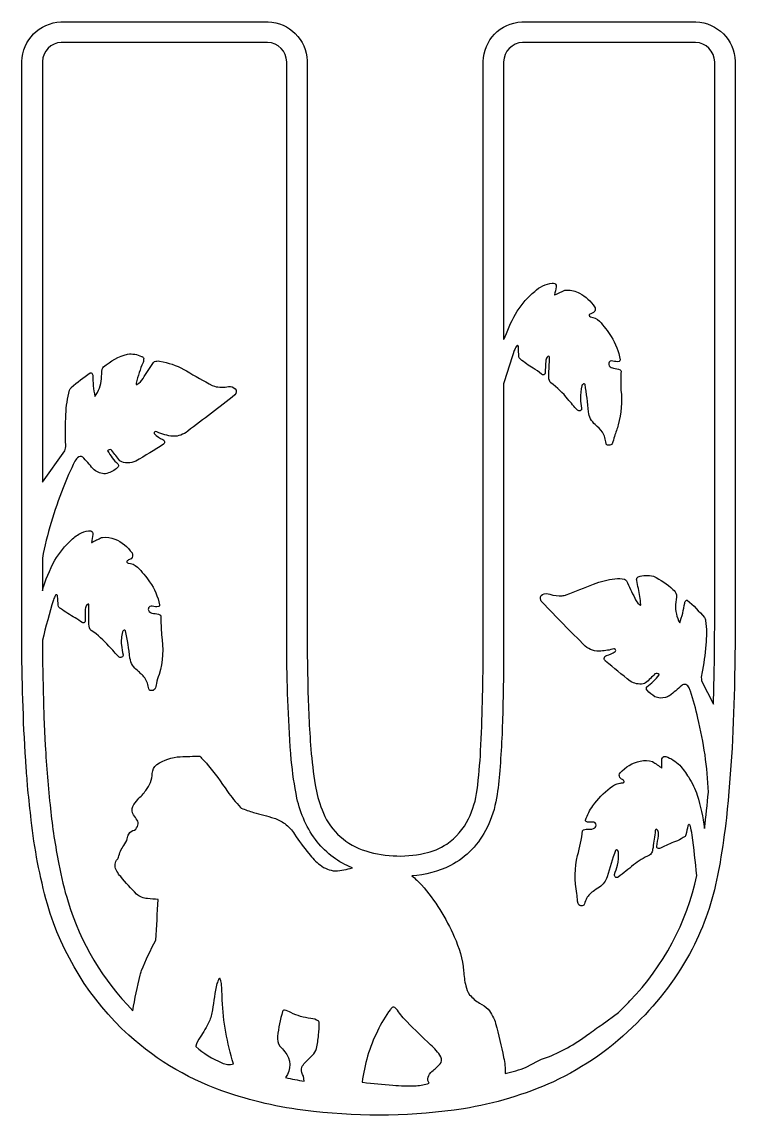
# Model space of a CAD drawing. Extents: x 0 to 1631, y -1 to 1036.
# Drawn here: x 6 to 339, y 524 to 1036 of the extents above; entities that cross this region are included whole.
import ezdxf

# ---------------------------------------------------------------- set-up
doc = ezdxf.new("R2010")
doc.units = 0
doc.header["$MEASUREMENT"] = 0
doc.layers.add('Layer 1', color=7, linetype='Continuous', lineweight=0)

msp = doc.modelspace()

# ---------------------------------------------------------------- linework, layer by layer
at = {"layer": 'Layer 1', "color": 1, "lineweight": 25, "true_color": 0xff0000}
for points, knots in [([(239.17, 1035.61), (229.24, 1035.17), (221.37, 1027.07), (221.21, 1017.13), (221.21, 1017.13), (221.21, 740.85), (221.21, 740.85), (221.15, 725.69), (220.75, 710.53), (220.01, 695.38), (219.67, 689.29), (219.13, 683.21), (218.4, 677.15), (217.74, 672.47), (216.39, 667.91), (214.38, 663.64), (212.03, 658.93), (208.53, 654.9), (204.22, 651.89), (201.04, 649.77), (197.47, 648.31), (193.72, 647.58), (184.08, 645.41), (174.02, 645.98), (164.67, 649.21), (155.97, 652.39), (149.11, 659.23), (145.92, 667.92), (144.43, 671.63), (143.38, 675.49), (142.79, 679.44), (141.84, 684.98), (141.16, 690.55), (140.75, 696.15), (139.94, 706.07), (139.46, 716.01), (139.3, 725.95), (139.12, 733.13), (139.02, 740.31), (139, 747.5), (139, 747.5), (139, 1017.44), (139, 1017.44), (138.64, 1027.37), (130.65, 1035.32), (120.72, 1035.63), (120.72, 1035.63), (24.01, 1035.63), (24.01, 1035.63), (13.98, 1035.27), (5.98, 1027.15), (5.77, 1017.13), (5.77, 1017.13), (5.77, 744.12), (5.77, 744.12), (5.83, 725.18), (6.5, 706.25), (7.77, 687.36), (8.05, 684.12), (8.31, 680.85), (8.56, 677.6), (8.56, 677.6), (8.61, 677.4), (8.61, 677.4), (9.03, 672.62), (9.55, 667.85), (10.17, 663.09), (11.57, 649.83), (14.07, 636.71), (17.66, 623.86), (24.48, 600.37), (37.63, 579.21), (55.69, 562.7), (69.16, 550.48), (85.06, 541.24), (102.36, 535.6), (115.21, 531.33), (128.5, 528.47), (141.97, 527.07), (165.28, 524.42), (188.84, 524.84), (212.05, 528.32), (226.5, 530.68), (240.59, 534.91), (253.95, 540.91), (268.46, 547.69), (281.66, 556.96), (292.96, 568.3), (303.3, 578.42), (312.02, 590.09), (318.79, 602.88), (324.36, 613.71), (328.34, 625.28), (330.62, 637.24), (330.62, 637.24), (331.78, 643.29), (331.78, 643.29), (331.78, 643.29), (331.8, 643.38), (331.8, 643.38), (332.99, 650.28), (333.98, 657.21), (334.77, 664.16), (337.01, 685.78), (338.27, 707.49), (338.56, 729.22), (338.69, 735.65), (338.78, 742.06), (338.83, 748.49), (338.83, 748.49), (338.83, 1017.24), (338.83, 1017.24), (338.56, 1027.24), (330.55, 1035.3), (320.56, 1035.63), (320.56, 1035.63), (239.39, 1035.63), (239.39, 1035.63), (239.39, 1035.63), (239.17, 1035.61), (239.17, 1035.61)], [0, 0, 0, 0, 1, 1, 1, 2, 2, 2, 3, 3, 3, 4, 4, 4, 5, 5, 5, 6, 6, 6, 7, 7, 7, 8, 8, 8, 9, 9, 9, 10, 10, 10, 11, 11, 11, 12, 12, 12, 13, 13, 13, 14, 14, 14, 15, 15, 15, 16, 16, 16, 17, 17, 17, 18, 18, 18, 19, 19, 19, 20, 20, 20, 21, 21, 21, 22, 22, 22, 23, 23, 23, 24, 24, 24, 25, 25, 25, 26, 26, 26, 27, 27, 27, 28, 28, 28, 29, 29, 29, 30, 30, 30, 31, 31, 31, 32, 32, 32, 33, 33, 33, 34, 34, 34, 35, 35, 35, 36, 36, 36, 37, 37, 37, 38, 38, 38, 39, 39, 39, 40, 40, 40, 40]), ([(120.54, 1026.08), (125.44, 1025.86), (129.33, 1021.89), (129.46, 1016.99), (129.46, 1016.99), (129.46, 740.72), (129.46, 740.72), (129.56, 724.16), (130.27, 707.62), (131.56, 691.12), (132.16, 685.15), (133.06, 679.22), (134.24, 673.34), (135.81, 665.91), (139.03, 658.92), (143.67, 652.91), (148.01, 647.52), (153.67, 643.34), (160.09, 640.78), (157.51, 640.04), (154.86, 639.57), (152.18, 639.35), (149.58, 639.49), (147.1, 640.46), (145.1, 642.12), (143.09, 643.63), (141.29, 645.41), (139.75, 647.4), (137.37, 650.3), (135.15, 653.34), (133.11, 656.49), (131.88, 658.38), (130.34, 660.05), (128.57, 661.44), (127.03, 662.53), (125.32, 663.38), (123.51, 663.95), (120.36, 664.98), (117.16, 665.88), (113.92, 666.63), (111.98, 667.19), (110.07, 667.86), (108.21, 668.65), (108.08, 668.74), (107.96, 668.83), (107.87, 668.94), (105.64, 671.3), (103.6, 673.81), (101.74, 676.47), (98.83, 680.84), (95.7, 685.06), (92.36, 689.1), (91.2, 690.37), (90.02, 691.62), (88.82, 692.84), (85.79, 692.87), (82.75, 692.81), (79.72, 692.66), (75.81, 692.39), (72.02, 691.12), (68.73, 688.99), (67.47, 687.98), (66.73, 686.47), (66.68, 684.86), (66.56, 681.96), (65.51, 679.17), (63.69, 676.9), (62.53, 675.43), (61.28, 674.03), (59.93, 672.73), (59.02, 671.73), (58.23, 670.61), (57.59, 669.42), (57.01, 668.13), (57.15, 666.63), (57.95, 665.47), (58.49, 664.65), (59.04, 663.84), (59.61, 663.05), (60.1, 662.36), (60.21, 661.47), (59.9, 660.69), (59.71, 659.76), (59.16, 658.94), (58.39, 658.4), (57.26, 658.18), (56.29, 657.5), (55.71, 656.52), (55.29, 655.87), (55.03, 655.13), (54.98, 654.36), (54.68, 653.22), (54.14, 652.15), (53.4, 651.23), (52.22, 649.55), (51.36, 647.67), (50.88, 645.68), (50.7, 645.16), (50.39, 644.71), (49.99, 644.34), (49.02, 642.75), (49.06, 640.73), (50.11, 639.19), (50.62, 638.29), (51.22, 637.45), (51.9, 636.67), (54.22, 633.82), (56.71, 631.1), (59.34, 628.53), (60.74, 627.27), (62.53, 626.52), (64.42, 626.4), (66.07, 626.22), (67.72, 626.1), (69.38, 626.04), (69.06, 619.66), (68.72, 613.39), (68.36, 607.01), (65.78, 602.44), (63.53, 597.69), (61.63, 592.79), (61.4, 592.12), (61.18, 591.44), (60.97, 590.75), (59.64, 585.23), (58.52, 579.66), (57.61, 574.06), (43.53, 588.31), (33.14, 605.77), (27.34, 624.95), (25.54, 630.7), (24.11, 636.55), (23.05, 642.48), (21.32, 651.05), (20, 659.7), (19.11, 668.4), (18.01, 678.22), (17.2, 688.07), (16.68, 697.95), (16.68, 697.95), (16.05, 711.05), (16.05, 711.05), (16.05, 711.05), (16.05, 711.21), (16.05, 711.21), (16.05, 711.21), (15.64, 724.32), (15.64, 724.32), (15.64, 724.32), (15.64, 724.46), (15.64, 724.46), (15.64, 724.46), (15.39, 737.56), (15.39, 737.56), (15.4, 740.71), (15.39, 743.85), (15.37, 747), (16.92, 753.34), (18.63, 759.64), (20.51, 765.89), (20.79, 766.61), (21.09, 767.32), (21.42, 768.02), (21.51, 768.11), (21.6, 768.19), (21.72, 768.25), (21.84, 768.27), (21.97, 768.26), (22.1, 768.25), (22.29, 768.02), (22.41, 767.74), (22.42, 767.45), (22.58, 766.08), (22.66, 764.7), (22.67, 763.32), (22.79, 762.64), (23.24, 762.06), (23.87, 761.76), (26.03, 760.17), (28.31, 758.74), (30.67, 757.47), (31.77, 756.77), (32.84, 756.03), (33.89, 755.25), (34.13, 755.11), (34.41, 755.07), (34.69, 755.12), (34.89, 755.13), (35.05, 755.27), (35.14, 755.46), (35.29, 755.72), (35.38, 756.02), (35.35, 756.32), (35.28, 758.06), (35.28, 759.81), (35.35, 761.56), (35.39, 762.3), (35.67, 763.01), (36.14, 763.6), (36.14, 763.6), (36.34, 763.76), (36.34, 763.76), (36.47, 763.86), (36.63, 763.91), (36.8, 763.91), (36.8, 763.91), (36.96, 763.82), (36.96, 763.82), (36.96, 763.82), (37.02, 763.73), (37.02, 763.73), (37.02, 763.73), (37.07, 763.6), (37.07, 763.6), (37.07, 763.6), (37.09, 763.42), (37.09, 763.42), (37.11, 760.71), (37.09, 758), (37.02, 755.3), (36.95, 754.18), (37.18, 753.06), (37.68, 752.05), (37.8, 751.85), (37.97, 751.68), (38.16, 751.53), (41.24, 749.5), (44.01, 747.04), (46.41, 744.23), (47.98, 742.51), (49.59, 740.81), (51.22, 739.15), (51.68, 738.85), (52.28, 738.88), (52.69, 739.24), (52.69, 739.24), (52.9, 739.51), (52.9, 739.51), (52.9, 739.51), (53.01, 739.83), (53.01, 739.83), (53.01, 739.83), (52.99, 740.19), (52.99, 740.19), (52.75, 741.69), (52.5, 743.19), (52.24, 744.68), (52.05, 746.79), (52.24, 748.92), (52.78, 750.97), (52.96, 751.38), (53.33, 751.68), (53.78, 751.71), (53.91, 751.63), (54.04, 751.54), (54.14, 751.42), (55.07, 747.2), (55.78, 742.94), (56.25, 738.65), (56.63, 736.36), (57.86, 734.29), (59.7, 732.87), (60.95, 731.82), (62.11, 730.67), (63.17, 729.42), (64.17, 727.87), (64.81, 726.11), (65.05, 724.27), (65.15, 723.81), (65.58, 723.5), (66.05, 723.53), (66.71, 723.4), (67.39, 723.61), (67.84, 724.12), (68.22, 724.98), (68.47, 725.9), (68.59, 726.84), (68.93, 728.25), (69.34, 729.64), (69.84, 731.01), (71.59, 737.01), (71.99, 743.32), (71.02, 749.49), (70.76, 752.42), (70.66, 755.35), (70.7, 758.29), (70.68, 758.41), (70.64, 758.52), (70.56, 758.61), (70.49, 758.73), (70.37, 758.81), (70.25, 758.88), (69.27, 759.26), (68.25, 759.48), (67.21, 759.54), (66.18, 759.55), (65.26, 760.16), (64.85, 761.1), (64.85, 761.1), (64.8, 761.37), (64.8, 761.37), (64.74, 761.95), (65.04, 762.5), (65.55, 762.78), (65.91, 762.94), (66.31, 762.99), (66.68, 762.87), (67.62, 762.56), (68.62, 762.5), (69.59, 762.71), (69.59, 762.71), (69.75, 762.8), (69.75, 762.8), (69.75, 762.8), (69.88, 762.94), (69.88, 762.94), (69.94, 763.03), (70, 763.13), (70.04, 763.23), (70.06, 763.35), (70.06, 763.46), (70.06, 763.57), (69.29, 767.41), (67.72, 771.05), (65.44, 774.23), (63.75, 776.72), (61.83, 779.05), (59.7, 781.17), (58.49, 782.22), (56.99, 782.88), (55.39, 783.05), (55.39, 783.05), (55.14, 783.14), (55.14, 783.14), (55.04, 783.23), (54.93, 783.33), (54.85, 783.44), (54.85, 783.44), (54.78, 783.6), (54.78, 783.6), (54.78, 783.6), (54.78, 783.78), (54.78, 783.78), (54.86, 783.99), (55.02, 784.14), (55.21, 784.26), (55.7, 784.56), (56.21, 784.83), (56.73, 785.07), (57.53, 785.72), (57.72, 786.86), (57.21, 787.75), (55.17, 790.6), (52.39, 792.84), (49.18, 794.23), (47.35, 794.94), (45.39, 795.21), (43.44, 795.03), (43.44, 795.03), (42.99, 794.94), (42.99, 794.94), (41.42, 794.21), (39.87, 793.42), (38.36, 792.58), (38.36, 792.58), (38.32, 792.67), (38.32, 792.67), (38.32, 792.67), (38.86, 796.39), (38.86, 796.39), (39, 797.09), (38.62, 797.78), (37.98, 798.09), (36.48, 798.11), (35, 797.76), (33.67, 797.09), (31.9, 796.33), (30.29, 795.25), (28.93, 793.89), (25.91, 791.09), (23.29, 787.89), (21.15, 784.37), (18.71, 779.84), (16.76, 775.05), (15.34, 770.1), (15.34, 770.1), (15.34, 785.34), (15.34, 785.34), (17.49, 796.55), (20.74, 807.51), (25.05, 818.07), (26.63, 822.36), (28.47, 826.54), (30.56, 830.61), (30.99, 831.4), (31.59, 832.08), (32.31, 832.63), (33.16, 832.98), (34.15, 832.71), (34.71, 831.97), (36.3, 830.12), (37.93, 828.3), (39.59, 826.5), (41.07, 825.33), (42.91, 824.7), (44.8, 824.73), (46.66, 825.07), (48.41, 825.88), (49.86, 827.09), (49.86, 827.09), (50.61, 827.73), (50.61, 827.73), (50.61, 827.73), (50.77, 827.98), (50.77, 827.98), (50.86, 828.19), (50.91, 828.42), (50.9, 828.66), (50.86, 828.89), (50.78, 829.11), (50.63, 829.29), (48.7, 831.06), (47.08, 833.13), (45.82, 835.42), (45.82, 835.42), (45.84, 835.55), (45.84, 835.55), (45.84, 835.55), (46.07, 835.73), (46.07, 835.73), (46.61, 836.12), (47.36, 836.08), (47.84, 835.62), (48.99, 833.95), (50.23, 832.35), (51.56, 830.81), (52.61, 830.04), (53.89, 829.68), (55.19, 829.79), (56.49, 829.78), (57.78, 830.07), (58.95, 830.63), (63.36, 833.14), (67.71, 835.77), (71.97, 838.52), (72.39, 838.81), (72.55, 839.35), (72.35, 839.81), (72.35, 839.81), (72.26, 840.04), (72.26, 840.04), (72.11, 840.32), (71.88, 840.54), (71.61, 840.7), (70.14, 841.35), (68.8, 842.25), (67.64, 843.35), (67.64, 843.35), (67.57, 843.53), (67.57, 843.53), (67.55, 843.66), (67.55, 843.79), (67.57, 843.92), (67.57, 843.92), (67.68, 844.12), (67.68, 844.12), (67.68, 844.12), (67.86, 844.26), (67.86, 844.26), (68.16, 844.43), (68.51, 844.43), (68.82, 844.28), (71.19, 843.16), (73.75, 842.46), (76.37, 842.22), (78.86, 842.15), (81.28, 843), (83.19, 844.6), (90.64, 850.13), (98.01, 855.78), (105.28, 861.54), (106.04, 862.31), (106.11, 863.53), (105.44, 864.37), (104.6, 865.15), (103.47, 865.51), (102.33, 865.37), (100.14, 864.96), (97.88, 865.01), (95.71, 865.53), (95.71, 865.53), (94.67, 865.87), (94.67, 865.87), (90.64, 868.1), (86.63, 870.37), (82.65, 872.7), (79.26, 874.7), (75.57, 876.16), (71.72, 877), (71.72, 877), (69.97, 877.35), (69.97, 877.35), (69.23, 877.4), (68.49, 877.32), (67.77, 877.12), (67.57, 877.03), (67.4, 876.88), (67.3, 876.69), (65.6, 874.21), (63.95, 871.71), (62.33, 869.18), (61.63, 868.04), (60.65, 867.08), (59.5, 866.39), (59.5, 866.39), (59.25, 866.35), (59.25, 866.35), (59.25, 866.35), (59.16, 866.39), (59.16, 866.39), (59.08, 866.61), (59.06, 866.84), (59.16, 867.05), (59.93, 870.33), (61, 873.53), (62.35, 876.62), (62.56, 877.23), (62.66, 877.88), (62.65, 878.52), (62.55, 879.02), (62.17, 879.42), (61.67, 879.52), (59.62, 880.44), (57.36, 880.8), (55.12, 880.57), (50.99, 879.43), (47.16, 877.39), (43.92, 874.6), (43.65, 874.3), (43.42, 873.97), (43.24, 873.6), (43.12, 872.09), (43.02, 870.57), (42.96, 869.05), (42.72, 866.06), (41.65, 863.2), (39.86, 860.79), (39.22, 864.05), (38.88, 867.36), (38.86, 870.68), (38.86, 871.18), (38.57, 871.65), (38.11, 871.86), (37.95, 871.87), (37.78, 871.84), (37.64, 871.77), (34.58, 869.67), (31.64, 867.41), (28.84, 864.99), (28.48, 864.61), (28.2, 864.16), (28.02, 863.67), (27.01, 860), (26.45, 856.23), (26.34, 852.42), (26, 847.63), (25.98, 842.82), (26.27, 838.02), (26.28, 837.16), (26.13, 836.29), (25.82, 835.48), (25.82, 835.48), (15.34, 820.72), (15.34, 820.72), (15.34, 820.72), (15.34, 1017.17), (15.34, 1017.17), (15.55, 1021.98), (19.38, 1025.84), (24.19, 1026.08), (24.19, 1026.08), (120.54, 1026.08), (120.54, 1026.08)], [0, 0, 0, 0, 1, 1, 1, 2, 2, 2, 3, 3, 3, 4, 4, 4, 5, 5, 5, 6, 6, 6, 7, 7, 7, 8, 8, 8, 9, 9, 9, 10, 10, 10, 11, 11, 11, 12, 12, 12, 13, 13, 13, 14, 14, 14, 15, 15, 15, 16, 16, 16, 17, 17, 17, 18, 18, 18, 19, 19, 19, 20, 20, 20, 21, 21, 21, 22, 22, 22, 23, 23, 23, 24, 24, 24, 25, 25, 25, 26, 26, 26, 27, 27, 27, 28, 28, 28, 29, 29, 29, 30, 30, 30, 31, 31, 31, 32, 32, 32, 33, 33, 33, 34, 34, 34, 35, 35, 35, 36, 36, 36, 37, 37, 37, 38, 38, 38, 39, 39, 39, 40, 40, 40, 41, 41, 41, 42, 42, 42, 43, 43, 43, 44, 44, 44, 45, 45, 45, 46, 46, 46, 47, 47, 47, 48, 48, 48, 49, 49, 49, 50, 50, 50, 51, 51, 51, 52, 52, 52, 53, 53, 53, 54, 54, 54, 55, 55, 55, 56, 56, 56, 57, 57, 57, 58, 58, 58, 59, 59, 59, 60, 60, 60, 61, 61, 61, 62, 62, 62, 63, 63, 63, 64, 64, 64, 65, 65, 65, 66, 66, 66, 67, 67, 67, 68, 68, 68, 69, 69, 69, 70, 70, 70, 71, 71, 71, 72, 72, 72, 73, 73, 73, 74, 74, 74, 75, 75, 75, 76, 76, 76, 77, 77, 77, 78, 78, 78, 79, 79, 79, 80, 80, 80, 81, 81, 81, 82, 82, 82, 83, 83, 83, 84, 84, 84, 85, 85, 85, 86, 86, 86, 87, 87, 87, 88, 88, 88, 89, 89, 89, 90, 90, 90, 91, 91, 91, 92, 92, 92, 93, 93, 93, 94, 94, 94, 95, 95, 95, 96, 96, 96, 97, 97, 97, 98, 98, 98, 99, 99, 99, 100, 100, 100, 101, 101, 101, 102, 102, 102, 103, 103, 103, 104, 104, 104, 105, 105, 105, 106, 106, 106, 107, 107, 107, 108, 108, 108, 109, 109, 109, 110, 110, 110, 111, 111, 111, 112, 112, 112, 113, 113, 113, 114, 114, 114, 115, 115, 115, 116, 116, 116, 117, 117, 117, 118, 118, 118, 119, 119, 119, 120, 120, 120, 121, 121, 121, 122, 122, 122, 123, 123, 123, 124, 124, 124, 125, 125, 125, 126, 126, 126, 127, 127, 127, 128, 128, 128, 129, 129, 129, 130, 130, 130, 131, 131, 131, 132, 132, 132, 133, 133, 133, 134, 134, 134, 135, 135, 135, 136, 136, 136, 137, 137, 137, 138, 138, 138, 139, 139, 139, 140, 140, 140, 141, 141, 141, 142, 142, 142, 143, 143, 143, 144, 144, 144, 145, 145, 145, 146, 146, 146, 147, 147, 147, 148, 148, 148, 149, 149, 149, 150, 150, 150, 151, 151, 151, 152, 152, 152, 153, 153, 153, 154, 154, 154, 155, 155, 155, 156, 156, 156, 157, 157, 157, 158, 158, 158, 159, 159, 159, 160, 160, 160, 161, 161, 161, 162, 162, 162, 163, 163, 163, 164, 164, 164, 165, 165, 165, 166, 166, 166, 167, 167, 167, 168, 168, 168, 169, 169, 169, 170, 170, 170, 171, 171, 171, 172, 172, 172, 173, 173, 173, 174, 174, 174, 175, 175, 175, 176, 176, 176, 177, 177, 177, 178, 178, 178, 179, 179, 179, 180, 180, 180, 181, 181, 181, 182, 182, 182, 183, 183, 183, 184, 184, 184, 185, 185, 185, 186, 186, 186, 187, 187, 187, 188, 188, 188, 189, 189, 189, 190, 190, 190, 191, 191, 191, 192, 192, 192, 193, 193, 193, 194, 194, 194, 194]), ([(320.35, 1026.08), (325.26, 1025.87), (329.16, 1021.9), (329.29, 1016.99), (329.29, 1016.99), (329.29, 754.93), (329.29, 754.93), (329.3, 742.37), (329.11, 729.8), (328.7, 717.24), (328.7, 717.24), (323.19, 728.02), (323.19, 728.02), (322.98, 729.15), (323.01, 730.31), (323.25, 731.44), (324.21, 735.86), (324.83, 740.35), (325.11, 744.87), (325.58, 748.64), (325.57, 752.46), (325.07, 756.23), (324.96, 756.73), (324.76, 757.2), (324.48, 757.63), (322.02, 760.52), (319.36, 763.23), (316.52, 765.75), (316.52, 765.75), (316.29, 765.77), (316.29, 765.77), (316.29, 765.77), (316.07, 765.71), (316.07, 765.71), (315.62, 765.4), (315.33, 764.91), (315.32, 764.37), (314.83, 761.2), (314.04, 758.09), (312.96, 755.07), (311.52, 757.71), (310.86, 760.71), (311.05, 763.71), (311.25, 765.21), (311.39, 766.71), (311.46, 768.22), (311.13, 769.18), (310.54, 770.03), (309.76, 770.67), (307.12, 773.22), (304.06, 775.31), (300.71, 776.84), (298.36, 777.51), (295.85, 777.41), (293.55, 776.57), (293.55, 776.57), (293.18, 776.34), (293.18, 776.34), (292.91, 775.94), (292.81, 775.44), (292.89, 774.96), (293.04, 773.67), (293.31, 772.39), (293.68, 771.15), (294.22, 768.7), (294.59, 766.23), (294.79, 763.73), (294.79, 763.73), (294.75, 763.53), (294.75, 763.53), (294.69, 763.47), (294.63, 763.42), (294.57, 763.37), (294.4, 763.43), (294.26, 763.52), (294.11, 763.62), (293.18, 764.45), (292.44, 765.48), (291.94, 766.64), (290.68, 769.36), (289.4, 772.07), (288.1, 774.78), (287.91, 775.12), (287.58, 775.37), (287.2, 775.48), (285.74, 775.84), (284.22, 775.9), (282.73, 775.66), (279.3, 775.28), (275.94, 774.45), (272.73, 773.19), (268.5, 771.49), (264.26, 769.83), (260.01, 768.2), (259.41, 767.95), (258.77, 767.8), (258.13, 767.77), (256.17, 767.64), (254.2, 767.89), (252.34, 768.52), (251.21, 768.9), (249.98, 768.83), (248.9, 768.34), (248.02, 767.81), (247.66, 766.72), (248.06, 765.77), (248.2, 765.38), (248.44, 765.04), (248.76, 764.78), (255.35, 757.85), (262.03, 751.02), (268.81, 744.28), (270.88, 742.58), (273.52, 741.73), (276.2, 741.92), (278.25, 742.08), (280.27, 742.44), (282.25, 742.98), (282.25, 742.98), (282.44, 742.96), (282.44, 742.96), (282.57, 742.9), (282.71, 742.84), (282.84, 742.78), (283.03, 742.64), (283.13, 742.42), (283.12, 742.19), (283.07, 741.99), (282.95, 741.8), (282.78, 741.69), (281.57, 740.88), (280.25, 740.27), (278.85, 739.88), (278.21, 739.71), (277.72, 739.18), (277.63, 738.52), (277.67, 738.01), (277.96, 737.56), (278.38, 737.27), (282.15, 734.05), (285.99, 730.92), (289.9, 727.86), (291.7, 726.76), (293.84, 726.32), (295.93, 726.63), (296.33, 726.73), (296.71, 726.89), (297.06, 727.11), (298.57, 728.45), (300.03, 729.86), (301.42, 731.33), (302.06, 731.74), (302.93, 731.59), (303.37, 730.96), (303.37, 730.96), (303.39, 730.83), (303.39, 730.83), (301.75, 728.71), (299.8, 726.85), (297.61, 725.32), (297.61, 725.32), (297.49, 725.11), (297.49, 725.11), (297.42, 724.98), (297.39, 724.83), (297.38, 724.68), (297.38, 724.54), (297.39, 724.39), (297.4, 724.25), (297.46, 724.03), (297.57, 723.83), (297.72, 723.66), (298.81, 722.49), (300.05, 721.48), (301.42, 720.65), (302.96, 719.92), (304.73, 719.8), (306.36, 720.33), (307.02, 720.51), (307.67, 720.78), (308.26, 721.12), (310.17, 722.65), (312.05, 724.21), (313.89, 725.82), (314.42, 726.31), (315.15, 726.51), (315.86, 726.36), (316.55, 726.04), (317.08, 725.46), (317.36, 724.75), (317.61, 724.25), (317.84, 723.73), (318.04, 723.21), (319.38, 719.09), (320.52, 714.9), (321.44, 710.67), (324.25, 699.32), (325.89, 687.72), (326.34, 676.04), (325.88, 670.41), (325.28, 664.79), (324.55, 659.19), (323.87, 664.43), (322.74, 669.61), (321.17, 674.66), (320.16, 677.59), (318.82, 680.4), (317.15, 683.02), (315.91, 685.02), (314.51, 686.92), (312.96, 688.69), (311.15, 690.55), (308.92, 691.93), (306.45, 692.71), (305.83, 692.94), (305.13, 692.66), (304.86, 692.05), (304.71, 691.79), (304.63, 691.49), (304.64, 691.19), (304.66, 690), (304.67, 688.81), (304.66, 687.63), (304.66, 687.63), (304.64, 687.45), (304.64, 687.45), (304.64, 687.45), (304.59, 687.36), (304.59, 687.36), (303.22, 688.42), (301.79, 689.43), (300.33, 690.37), (298.45, 690.96), (296.45, 691.05), (294.52, 690.64), (290.9, 689.82), (287.62, 687.89), (285.13, 685.13), (284.67, 684.5), (284.62, 683.66), (285, 682.98), (285.31, 682.57), (285.71, 682.24), (286.18, 682.03), (286.54, 681.8), (286.85, 681.49), (287.06, 681.12), (287.08, 681.04), (287.08, 680.95), (287.06, 680.87), (287.06, 680.87), (286.93, 680.64), (286.93, 680.64), (286.82, 680.58), (286.71, 680.52), (286.61, 680.46), (286.07, 680.39), (285.52, 680.34), (284.98, 680.33), (283.31, 680.08), (281.75, 679.33), (280.53, 678.17), (277.47, 675.72), (274.74, 672.89), (272.39, 669.76), (270.96, 667.7), (269.82, 665.46), (268.99, 663.09), (268.99, 662.98), (269, 662.86), (269.01, 662.75), (269.14, 662.51), (269.34, 662.31), (269.6, 662.21), (269.84, 662.08), (270.11, 662.04), (270.37, 662.07), (271.16, 662.01), (271.94, 662.01), (272.73, 662.07), (272.91, 662.07), (273.09, 662.02), (273.25, 661.93), (273.25, 661.93), (273.48, 661.75), (273.48, 661.75), (274.06, 661.15), (274.09, 660.21), (273.55, 659.58), (273.55, 659.58), (273.32, 659.37), (273.32, 659.37), (272.46, 658.88), (271.46, 658.71), (270.48, 658.87), (269.63, 658.92), (268.78, 658.81), (267.97, 658.53), (267.97, 658.53), (267.7, 658.26), (267.7, 658.26), (267.7, 658.26), (267.63, 658.1), (267.63, 658.1), (267.14, 654.21), (266.35, 650.36), (265.29, 646.58), (263.87, 640.75), (263.75, 634.67), (264.93, 628.78), (265.06, 627.6), (265.17, 626.41), (265.27, 625.22), (265.27, 625.22), (265.47, 624.06), (265.47, 624.06), (265.81, 623.34), (266.59, 622.92), (267.38, 623.04), (267.67, 623.05), (267.96, 623.16), (268.17, 623.36), (268.51, 624.23), (268.86, 625.1), (269.21, 625.97), (269.92, 627.5), (271.06, 628.8), (272.48, 629.71), (273.44, 630.45), (274.44, 631.13), (275.47, 631.75), (277.19, 632.91), (278.47, 634.61), (279.1, 636.58), (280.18, 640.76), (281.49, 644.88), (283.02, 648.92), (283.02, 648.92), (283.21, 649.05), (283.21, 649.05), (283.21, 649.05), (283.43, 649.14), (283.43, 649.14), (283.43, 649.14), (283.66, 649.1), (283.66, 649.1), (283.66, 649.1), (283.86, 648.96), (283.86, 648.96), (284.12, 648.71), (284.31, 648.39), (284.36, 648.03), (284.48, 646.01), (284.33, 643.97), (283.93, 641.98), (283.47, 640.53), (283, 639.09), (282.53, 637.65), (282.39, 637.11), (282.65, 636.54), (283.16, 636.31), (283.41, 636.21), (283.68, 636.19), (283.93, 636.29), (283.93, 636.29), (284.29, 636.47), (284.29, 636.47), (286.71, 638.3), (289.07, 640.19), (291.39, 642.14), (293.71, 643.93), (296.21, 645.47), (298.85, 646.72), (299.42, 647.09), (299.84, 647.64), (300.03, 648.28), (300.26, 648.93), (300.42, 649.6), (300.51, 650.28), (300.85, 652.88), (301.2, 655.48), (301.57, 658.08), (301.56, 658.37), (301.72, 658.64), (301.98, 658.78), (302.42, 658.61), (302.77, 658.26), (302.91, 657.81), (303.08, 657.1), (303.11, 656.37), (303.03, 655.65), (302.77, 653.94), (302.54, 652.46), (302.28, 650.76), (302.26, 650.44), (302.36, 650.14), (302.55, 649.89), (302.85, 649.7), (303.22, 649.69), (303.55, 649.83), (304.05, 649.94), (304.53, 650.16), (304.93, 650.48), (307.21, 651.55), (309.52, 652.52), (311.87, 653.41), (313.13, 653.98), (314.34, 654.66), (315.48, 655.45), (315.67, 655.65), (315.82, 655.88), (315.88, 656.15), (316.16, 657.58), (316.46, 659), (316.79, 660.42), (316.85, 660.56), (316.93, 660.7), (317.02, 660.82), (317.02, 660.82), (317.18, 660.94), (317.18, 660.94), (317.18, 660.94), (317.34, 660.96), (317.34, 660.96), (317.34, 660.96), (317.61, 660.82), (317.61, 660.82), (317.61, 660.82), (317.79, 660.62), (317.79, 660.62), (318.26, 659.15), (318.58, 657.63), (318.72, 656.08), (319.6, 649.81), (320.32, 643.52), (320.9, 637.22), (316.24, 615.15), (305.43, 594.85), (289.71, 578.66), (287.97, 576.81), (286.18, 575.01), (284.34, 573.24), (284.34, 573.24), (276.74, 567.6), (276.74, 567.6), (274.43, 566.14), (272.18, 564.57), (270.01, 562.9), (263.99, 558.38), (257.38, 554.73), (250.35, 552.04), (249, 551.7), (247.71, 551.19), (246.49, 550.52), (246.49, 550.52), (241.32, 547.76), (241.32, 547.76), (238.15, 546.44), (234.84, 545.45), (231.46, 544.83), (231.55, 547.32), (231.3, 549.8), (230.73, 552.22), (229.67, 557.55), (228.43, 562.85), (227.01, 568.1), (226.32, 570.53), (225.12, 572.8), (223.5, 574.74), (222.37, 575.95), (221.02, 576.93), (219.53, 577.64), (217.74, 578.65), (216.16, 579.98), (214.86, 581.57), (213.97, 582.78), (213.35, 584.17), (213.04, 585.65), (212.53, 587.97), (212.19, 590.33), (212.05, 592.7), (211.48, 598.17), (210.01, 603.52), (207.69, 608.51), (203.88, 617.35), (198.71, 625.55), (192.38, 632.82), (190.99, 634.32), (189.49, 635.73), (187.92, 637.04), (194.17, 637.44), (200.28, 639.07), (205.9, 641.82), (213.37, 645.75), (219.37, 652), (223, 659.62), (225.17, 663.94), (226.66, 668.58), (227.4, 673.36), (228.13, 677.6), (228.64, 681.87), (228.92, 686.15), (229.73, 696.21), (230.22, 706.29), (230.37, 716.38), (230.63, 726.71), (230.76, 737.03), (230.75, 747.36), (230.75, 747.36), (230.75, 866.66), (230.75, 866.66), (232.27, 871.88), (233.93, 877.06), (235.72, 882.2), (236.03, 882.91), (236.35, 883.61), (236.7, 884.31), (236.83, 884.47), (237.03, 884.56), (237.24, 884.58), (237.24, 884.58), (237.38, 884.51), (237.38, 884.51), (237.6, 884.31), (237.71, 884.01), (237.67, 883.72), (237.75, 882.34), (237.79, 880.95), (237.78, 879.57), (237.83, 879.02), (238.12, 878.52), (238.58, 878.21), (240.44, 876.65), (242.44, 875.26), (244.54, 874.03), (245.87, 873.2), (247.15, 872.28), (248.35, 871.27), (248.68, 870.98), (249.12, 870.85), (249.55, 870.9), (249.89, 871.04), (250.12, 871.36), (250.12, 871.72), (250.19, 873.57), (250.27, 875.43), (250.37, 877.28), (250.44, 877.94), (250.69, 878.57), (251.07, 879.11), (251.26, 879.4), (251.57, 879.58), (251.91, 879.61), (251.91, 879.61), (252.07, 879.5), (252.07, 879.5), (252.18, 879.3), (252.21, 879.07), (252.18, 878.84), (252.05, 876.02), (251.92, 873.34), (251.78, 870.52), (251.7, 869.46), (251.93, 868.41), (252.43, 867.48), (252.43, 867.48), (252.75, 867.16), (252.75, 867.16), (255.76, 865.02), (258.44, 862.45), (260.71, 859.54), (262.18, 857.81), (263.68, 856.1), (265.2, 854.42), (265.54, 854.04), (266.08, 853.93), (266.54, 854.15), (266.98, 854.32), (267.23, 854.79), (267.15, 855.26), (266.95, 856.79), (266.76, 858.24), (266.56, 859.77), (266.53, 861.8), (266.77, 863.83), (267.26, 865.8), (267.39, 866.32), (267.84, 866.69), (268.38, 866.73), (268.53, 866.67), (268.67, 866.57), (268.74, 866.41), (269.48, 862.16), (270.01, 857.88), (270.33, 853.58), (270.61, 851.27), (271.76, 849.16), (273.55, 847.66), (274.76, 846.57), (275.86, 845.37), (276.86, 844.08), (277.81, 842.49), (278.39, 840.71), (278.56, 838.86), (278.64, 838.39), (279.06, 838.06), (279.53, 838.07), (280.11, 837.94), (280.71, 838.08), (281.19, 838.43), (281.29, 838.52), (281.37, 838.62), (281.41, 838.75), (281.84, 839.86), (282.19, 840.99), (282.46, 842.15), (283.11, 843.93), (283.71, 845.73), (284.27, 847.55), (285.72, 852.84), (286.14, 858.36), (285.52, 863.81), (285.39, 866.74), (285.4, 869.68), (285.56, 872.61), (285.51, 872.86), (285.36, 873.09), (285.13, 873.22), (284.18, 873.65), (283.16, 873.91), (282.12, 873.99), (281.3, 874.09), (280.56, 874.49), (280.03, 875.12), (279.58, 875.86), (279.79, 876.82), (280.51, 877.3), (280.89, 877.5), (281.34, 877.51), (281.73, 877.35), (282.67, 877.04), (283.66, 876.95), (284.64, 877.07), (284.96, 877.23), (285.16, 877.57), (285.11, 877.93), (284.5, 881.8), (283.07, 885.49), (280.92, 888.75), (279.34, 891.32), (277.51, 893.72), (275.47, 895.94), (274.3, 897.02), (272.83, 897.73), (271.26, 897.98), (270.91, 898.04), (270.66, 898.33), (270.64, 898.68), (270.65, 898.77), (270.68, 898.85), (270.73, 898.91), (271.15, 899.24), (271.6, 899.5), (272.09, 899.68), (272.59, 899.83), (273.02, 900.14), (273.3, 900.57), (273.57, 901.21), (273.56, 901.95), (273.25, 902.58), (271.46, 905.29), (269.04, 907.51), (266.2, 909.07), (264.34, 909.98), (262.3, 910.45), (260.23, 910.45), (260.23, 910.45), (259.33, 910.34), (259.33, 910.34), (257.72, 909.7), (256.14, 908.97), (254.61, 908.16), (254.61, 908.16), (254.57, 908.28), (254.57, 908.28), (254.77, 909.51), (255, 910.73), (255.25, 911.95), (255.36, 912.54), (255.17, 913.15), (254.72, 913.56), (254.31, 913.75), (253.85, 913.81), (253.41, 913.72), (250.36, 913.28), (247.52, 911.94), (245.24, 909.86), (242.11, 907.19), (239.37, 904.09), (237.1, 900.66), (234.87, 896.84), (232.97, 892.84), (231.41, 888.71), (231.2, 888.26), (230.98, 887.81), (230.75, 887.37), (230.75, 887.37), (230.75, 1016.92), (230.75, 1016.92), (230.83, 1021.83), (234.7, 1025.84), (239.6, 1026.08), (239.6, 1026.08), (320.35, 1026.08), (320.35, 1026.08)], [0, 0, 0, 0, 1, 1, 1, 2, 2, 2, 3, 3, 3, 4, 4, 4, 5, 5, 5, 6, 6, 6, 7, 7, 7, 8, 8, 8, 9, 9, 9, 10, 10, 10, 11, 11, 11, 12, 12, 12, 13, 13, 13, 14, 14, 14, 15, 15, 15, 16, 16, 16, 17, 17, 17, 18, 18, 18, 19, 19, 19, 20, 20, 20, 21, 21, 21, 22, 22, 22, 23, 23, 23, 24, 24, 24, 25, 25, 25, 26, 26, 26, 27, 27, 27, 28, 28, 28, 29, 29, 29, 30, 30, 30, 31, 31, 31, 32, 32, 32, 33, 33, 33, 34, 34, 34, 35, 35, 35, 36, 36, 36, 37, 37, 37, 38, 38, 38, 39, 39, 39, 40, 40, 40, 41, 41, 41, 42, 42, 42, 43, 43, 43, 44, 44, 44, 45, 45, 45, 46, 46, 46, 47, 47, 47, 48, 48, 48, 49, 49, 49, 50, 50, 50, 51, 51, 51, 52, 52, 52, 53, 53, 53, 54, 54, 54, 55, 55, 55, 56, 56, 56, 57, 57, 57, 58, 58, 58, 59, 59, 59, 60, 60, 60, 61, 61, 61, 62, 62, 62, 63, 63, 63, 64, 64, 64, 65, 65, 65, 66, 66, 66, 67, 67, 67, 68, 68, 68, 69, 69, 69, 70, 70, 70, 71, 71, 71, 72, 72, 72, 73, 73, 73, 74, 74, 74, 75, 75, 75, 76, 76, 76, 77, 77, 77, 78, 78, 78, 79, 79, 79, 80, 80, 80, 81, 81, 81, 82, 82, 82, 83, 83, 83, 84, 84, 84, 85, 85, 85, 86, 86, 86, 87, 87, 87, 88, 88, 88, 89, 89, 89, 90, 90, 90, 91, 91, 91, 92, 92, 92, 93, 93, 93, 94, 94, 94, 95, 95, 95, 96, 96, 96, 97, 97, 97, 98, 98, 98, 99, 99, 99, 100, 100, 100, 101, 101, 101, 102, 102, 102, 103, 103, 103, 104, 104, 104, 105, 105, 105, 106, 106, 106, 107, 107, 107, 108, 108, 108, 109, 109, 109, 110, 110, 110, 111, 111, 111, 112, 112, 112, 113, 113, 113, 114, 114, 114, 115, 115, 115, 116, 116, 116, 117, 117, 117, 118, 118, 118, 119, 119, 119, 120, 120, 120, 121, 121, 121, 122, 122, 122, 123, 123, 123, 124, 124, 124, 125, 125, 125, 126, 126, 126, 127, 127, 127, 128, 128, 128, 129, 129, 129, 130, 130, 130, 131, 131, 131, 132, 132, 132, 133, 133, 133, 134, 134, 134, 135, 135, 135, 136, 136, 136, 137, 137, 137, 138, 138, 138, 139, 139, 139, 140, 140, 140, 141, 141, 141, 142, 142, 142, 143, 143, 143, 144, 144, 144, 145, 145, 145, 146, 146, 146, 147, 147, 147, 148, 148, 148, 149, 149, 149, 150, 150, 150, 151, 151, 151, 152, 152, 152, 153, 153, 153, 154, 154, 154, 155, 155, 155, 156, 156, 156, 157, 157, 157, 158, 158, 158, 159, 159, 159, 160, 160, 160, 161, 161, 161, 162, 162, 162, 163, 163, 163, 164, 164, 164, 165, 165, 165, 166, 166, 166, 167, 167, 167, 168, 168, 168, 169, 169, 169, 170, 170, 170, 171, 171, 171, 172, 172, 172, 173, 173, 173, 174, 174, 174, 175, 175, 175, 176, 176, 176, 177, 177, 177, 178, 178, 178, 179, 179, 179, 180, 180, 180, 181, 181, 181, 182, 182, 182, 183, 183, 183, 184, 184, 184, 185, 185, 185, 186, 186, 186, 187, 187, 187, 188, 188, 188, 189, 189, 189, 190, 190, 190, 191, 191, 191, 192, 192, 192, 193, 193, 193, 194, 194, 194, 195, 195, 195, 196, 196, 196, 197, 197, 197, 198, 198, 198, 199, 199, 199, 200, 200, 200, 201, 201, 201, 202, 202, 202, 203, 203, 203, 204, 204, 204, 205, 205, 205, 206, 206, 206, 207, 207, 207, 208, 208, 208, 209, 209, 209, 210, 210, 210, 211, 211, 211, 212, 212, 212, 213, 213, 213, 214, 214, 214, 215, 215, 215, 216, 216, 216, 217, 217, 217, 218, 218, 218, 219, 219, 219, 220, 220, 220, 221, 221, 221, 222, 222, 222, 223, 223, 223, 224, 224, 224, 225, 225, 225, 226, 226, 226, 227, 227, 227, 228, 228, 228, 229, 229, 229, 230, 230, 230, 231, 231, 231, 232, 232, 232, 233, 233, 233, 234, 234, 234, 235, 235, 235, 236, 236, 236, 237, 237, 237, 238, 238, 238, 238]), ([(98.21, 589.16), (98.21, 589.16), (98.34, 589.07), (98.34, 589.07), (98.69, 588.37), (98.88, 587.61), (98.93, 586.83), (99.17, 584.26), (99.3, 581.68), (99.29, 579.1), (99.79, 568.99), (101.57, 558.98), (104.58, 549.32), (102.79, 548.76), (100.85, 548.9), (99.16, 549.73), (94.72, 551.62), (90.6, 554.19), (86.96, 557.35), (86.96, 557.35), (87, 557.57), (87, 557.57), (87.44, 559.07), (88.13, 560.48), (89.04, 561.75), (90.6, 564.07), (92.01, 566.49), (93.24, 569), (93.97, 570.74), (94.49, 572.56), (94.76, 574.42), (95.27, 578.55), (95.98, 582.65), (96.87, 586.71), (97.1, 587.51), (97.41, 588.29), (97.8, 589.03), (97.8, 589.03), (97.98, 589.16), (97.98, 589.16), (97.98, 589.16), (98.21, 589.16), (98.21, 589.16)], [0, 0, 0, 0, 1, 1, 1, 2, 2, 2, 3, 3, 3, 4, 4, 4, 5, 5, 5, 6, 6, 6, 7, 7, 7, 8, 8, 8, 9, 9, 9, 10, 10, 10, 11, 11, 11, 12, 12, 12, 13, 13, 13, 14, 14, 14, 14]), ([(128.39, 574.36), (129.46, 574.14), (130.49, 573.74), (131.43, 573.18), (134.31, 571.72), (137.44, 570.81), (140.66, 570.48), (141.92, 570.33), (143.14, 569.93), (144.24, 569.3), (144.32, 569.22), (144.4, 569.15), (144.44, 569.05), (144.44, 569.05), (144.63, 568.69), (144.63, 568.69), (144.63, 568.69), (144.67, 568.55), (144.67, 568.55), (144.71, 566.6), (144.58, 564.65), (144.29, 562.72), (144.12, 560.62), (143.8, 558.52), (143.33, 556.46), (142.98, 555.25), (142.32, 554.14), (141.41, 553.27), (140.05, 551.95), (138.74, 550.6), (137.46, 549.21), (136.88, 548.57), (136.48, 547.8), (136.28, 546.96), (136.23, 545.76), (136.57, 544.58), (137.23, 543.58), (137.23, 543.58), (137.57, 541.18), (137.57, 541.18), (134.67, 541.64), (131.79, 542.21), (128.93, 542.88), (131.68, 546.49), (131.51, 551.53), (128.53, 554.94), (127.79, 555.84), (127.05, 556.73), (126.28, 557.6), (125.33, 558.9), (124.93, 560.52), (125.17, 562.11), (125.62, 566.04), (126.41, 569.92), (127.53, 573.72), (127.53, 573.72), (127.66, 573.99), (127.66, 573.99), (127.66, 573.99), (127.85, 574.24), (127.85, 574.24), (128.01, 574.34), (128.2, 574.38), (128.39, 574.36)], [0, 0, 0, 0, 1, 1, 1, 2, 2, 2, 3, 3, 3, 4, 4, 4, 5, 5, 5, 6, 6, 6, 7, 7, 7, 8, 8, 8, 9, 9, 9, 10, 10, 10, 11, 11, 11, 12, 12, 12, 13, 13, 13, 14, 14, 14, 15, 15, 15, 16, 16, 16, 17, 17, 17, 18, 18, 18, 19, 19, 19, 20, 20, 20, 21, 21, 21, 21]), ([(179.91, 575.51), (180.38, 575.18), (180.79, 574.77), (181.14, 574.31), (182.44, 572.34), (183.95, 570.53), (185.65, 568.89), (189.21, 565.22), (192.88, 561.66), (196.65, 558.21), (198.5, 556.54), (200.12, 554.62), (201.46, 552.52), (201.95, 551.43), (201.79, 550.16), (201.05, 549.23), (199.86, 547.99), (198.6, 546.83), (197.26, 545.76), (196.45, 545.02), (195.83, 544.09), (195.45, 543.06), (195.22, 542.08), (195.39, 541.05), (195.94, 540.2), (193.98, 539.55), (191.94, 539.18), (189.87, 539.09), (186.23, 538.94), (182.59, 539.03), (178.96, 539.36), (174.31, 539.75), (169.66, 540.18), (165.01, 540.66), (165.01, 540.66), (164.7, 540.68), (164.7, 540.68), (165.68, 549), (168.09, 557.09), (171.84, 564.58), (173.51, 568.15), (175.53, 571.53), (177.87, 574.7), (178.18, 575.13), (178.57, 575.51), (179.03, 575.78), (179.16, 575.79), (179.29, 575.79), (179.41, 575.81), (179.41, 575.81), (179.91, 575.51), (179.91, 575.51)], [0, 0, 0, 0, 1, 1, 1, 2, 2, 2, 3, 3, 3, 4, 4, 4, 5, 5, 5, 6, 6, 6, 7, 7, 7, 8, 8, 8, 9, 9, 9, 10, 10, 10, 11, 11, 11, 12, 12, 12, 13, 13, 13, 14, 14, 14, 15, 15, 15, 16, 16, 16, 17, 17, 17, 17])]:
    msp.add_open_spline(points, degree=3, knots=knots, dxfattribs=at)

doc.saveas('drawing.dxf')
